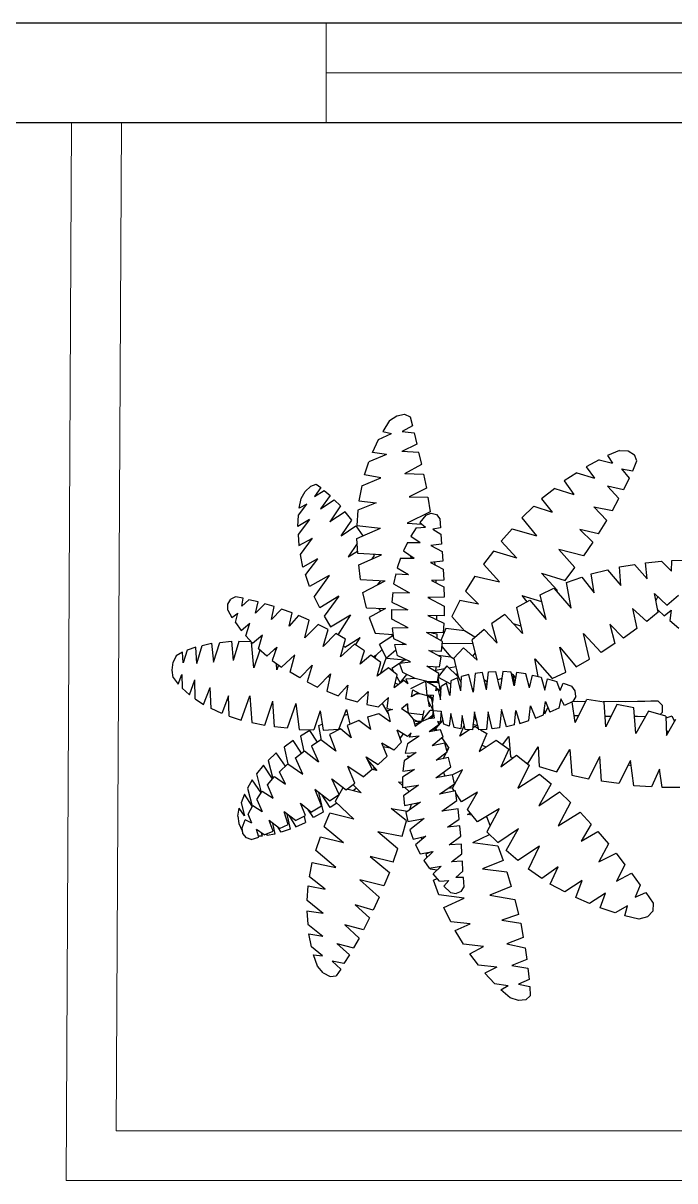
# Model space of a CAD drawing. Header units: millimetres. Extents: x 3348.1 to 3362.1, y 2027.4 to 2066.8.
# Drawn here: x 3352.85 to 3354.157, y 2041.97 to 2044.293 of the extents above; entities that cross this region are included whole.
import ezdxf

# ---------------------------------------------------------------- set-up
doc = ezdxf.new("R2010")
doc.units = ezdxf.units.MM
doc.linetypes.add('DASHDOT2', pattern=[0.5, 0.25, -0.125, 0, -0.125])
doc.layers.add('Axe Parking', color=7, linetype='Continuous')
doc.layers.add('FUR', color=13, linetype='Continuous')

# ---------------------------------------------------------------- blocks, each defined once
blk = doc.blocks.new('02PTRX27')
at = {"color": 3, "linetype": 'ByBlock'}
for p, q in [((-0.4727, 0.4815), (-0.4604, 0.4898)), ((-0.4604, 0.4898), (-0.4477, 0.4923)), ((-0.4477, 0.4923), (-0.4384, 0.4879)), ((-0.4384, 0.4879), (-0.4342, 0.4727)), ((-0.4727, 0.4815), (-0.484, 0.4633)), ((-0.4342, 0.4727), (-0.4516, 0.4632)), ((-0.5012, 0.4284), (-0.491, 0.4499)), ((-0.491, 0.4499), (-0.4695, 0.4599)), ((-0.484, 0.4633), (-0.4695, 0.4599)), ((-0.4516, 0.4632), (-0.4316, 0.461)), ((-0.4316, 0.461), (-0.4268, 0.4423)), ((-0.4778, 0.4249), (-0.5012, 0.4284)), ((-0.4268, 0.4423), (-0.4521, 0.4297)), ((-0.4237, 0.4281), (-0.4521, 0.4297)), ((-0.4188, 0.4086), (-0.4237, 0.4281)), ((-0.088, 0.4318), (-0.1081, 0.4234)), ((-0.088, 0.4318), (-0.0737, 0.431)), ((-0.0737, 0.431), (-0.063, 0.4245)), ((-0.5146, 0.3906), (-0.5071, 0.4124)), ((-0.4778, 0.4249), (-0.5071, 0.4124)), ((-0.4474, 0.3933), (-0.4188, 0.4086)), ((-0.1222, 0.4161), (-0.1442, 0.4042)), ((-0.1222, 0.4161), (-0.1001, 0.4102)), ((-0.1081, 0.4234), (-0.1001, 0.4102)), ((-0.0662, 0.3975), (-0.0592, 0.4141)), ((-0.0592, 0.4141), (-0.063, 0.4245)), ((-0.4873, 0.3858), (-0.5146, 0.3906)), ((-0.4474, 0.3933), (-0.4158, 0.3917)), ((-0.4158, 0.3917), (-0.4111, 0.3684)), ((-0.1596, 0.3944), (-0.1805, 0.3808)), ((-0.1596, 0.3944), (-0.1299, 0.3852)), ((-0.1442, 0.4042), (-0.1299, 0.3852)), ((-0.0849, 0.4009), (-0.0662, 0.3975)), ((-0.0849, 0.4009), (-0.072, 0.3854)), ((-0.6136, 0.3629), (-0.6042, 0.3718)), ((-0.6042, 0.3718), (-0.5956, 0.3751)), ((-0.5876, 0.3697), (-0.5982, 0.3544)), ((-0.5956, 0.3751), (-0.5876, 0.3697)), ((-0.519, 0.3723), (-0.524, 0.3471)), ((-0.519, 0.3723), (-0.4873, 0.3858)), ((-0.4111, 0.3684), (-0.44, 0.3541)), ((-0.1966, 0.3682), (-0.2186, 0.3505)), ((-0.1966, 0.3682), (-0.1644, 0.3582)), ((-0.1805, 0.3808), (-0.1644, 0.3582)), ((-0.0893, 0.3511), (-0.1083, 0.3719)), ((-0.0814, 0.3656), (-0.1083, 0.3719)), ((-0.072, 0.3854), (-0.0814, 0.3656)), ((-0.6237, 0.3351), (-0.6204, 0.3514)), ((-0.6204, 0.3514), (-0.6136, 0.3629)), ((-0.5982, 0.3544), (-0.5819, 0.3647)), ((-0.572, 0.3563), (-0.5879, 0.334)), ((-0.5879, 0.334), (-0.565, 0.3491)), ((-0.5819, 0.3647), (-0.572, 0.3563)), ((-0.565, 0.3491), (-0.5549, 0.3389)), ((-0.44, 0.3541), (-0.4089, 0.3535)), ((-0.4089, 0.3535), (-0.405, 0.3289)), ((-0.2186, 0.3505), (-0.2007, 0.3282)), ((-0.0997, 0.3311), (-0.0893, 0.3511)), ((-0.6248, 0.3235), (-0.6112, 0.342)), ((-0.6112, 0.342), (-0.6237, 0.3351)), ((-0.5549, 0.3389), (-0.5724, 0.3125)), ((-0.5256, 0.3316), (-0.5274, 0.3059)), ((-0.495, 0.3438), (-0.5256, 0.3316)), ((-0.524, 0.3471), (-0.495, 0.3438)), ((-0.2313, 0.3387), (-0.2516, 0.3188)), ((-0.2313, 0.3387), (-0.2007, 0.3282)), ((-0.1309, 0.3376), (-0.1096, 0.3147)), ((-0.1309, 0.3376), (-0.0997, 0.3311)), ((-0.6259, 0.3046), (-0.6248, 0.3235)), ((-0.6064, 0.3162), (-0.6259, 0.3046)), ((-0.6064, 0.3162), (-0.6255, 0.2912)), ((-0.5469, 0.329), (-0.5724, 0.3125)), ((-0.5537, 0.2887), (-0.5355, 0.3151)), ((-0.5355, 0.3151), (-0.5469, 0.329)), ((-0.405, 0.3289), (-0.4435, 0.3101)), ((-0.4435, 0.3101), (-0.4186, 0.3084)), ((-0.4122, 0.3234), (-0.4219, 0.3114)), ((-0.4219, 0.3114), (-0.4125, 0.3032)), ((-0.4122, 0.3234), (-0.4032, 0.3267)), ((-0.4032, 0.3267), (-0.3944, 0.3244)), ((-0.3944, 0.3244), (-0.3887, 0.3172)), ((-0.3887, 0.3172), (-0.3874, 0.3023)), ((-0.2516, 0.3188), (-0.2269, 0.2887)), ((-0.1233, 0.292), (-0.1096, 0.3147)), ((-0.6255, 0.2912), (-0.6242, 0.2725)), ((-0.5537, 0.2887), (-0.5289, 0.3054)), ((-0.5289, 0.3054), (-0.5176, 0.2891)), ((-0.5274, 0.3059), (-0.4879, 0.3018)), ((-0.5271, 0.2841), (-0.4879, 0.3018)), ((-0.4279, 0.3024), (-0.4369, 0.2883)), ((-0.4279, 0.3024), (-0.4125, 0.3032)), ((-0.3874, 0.3023), (-0.4001, 0.3)), ((-0.4001, 0.3), (-0.3871, 0.2915)), ((-0.3871, 0.2915), (-0.3856, 0.2747)), ((-0.2679, 0.3007), (-0.2859, 0.2797)), ((-0.2679, 0.3007), (-0.2269, 0.2887)), ((-0.1543, 0.2997), (-0.1327, 0.2782)), ((-0.1233, 0.292), (-0.1543, 0.2997)), ((-0.6242, 0.2725), (-0.6013, 0.2849)), ((-0.6216, 0.2576), (-0.6013, 0.2849)), ((-0.5267, 0.2758), (-0.5417, 0.2535)), ((-0.5256, 0.2593), (-0.5271, 0.2841)), ((-0.5176, 0.2891), (-0.5183, 0.288)), ((-0.4424, 0.2778), (-0.4496, 0.2638)), ((-0.4424, 0.2778), (-0.4217, 0.2777)), ((-0.4369, 0.2883), (-0.4217, 0.2777)), ((-0.3856, 0.2747), (-0.4039, 0.2729)), ((-0.4039, 0.2729), (-0.3849, 0.2626)), ((-0.2859, 0.2797), (-0.2597, 0.2514)), ((-0.1327, 0.2782), (-0.1483, 0.2552)), ((-0.6174, 0.2367), (-0.6216, 0.2576)), ((-0.5417, 0.2535), (-0.526, 0.2632)), ((-0.486, 0.2572), (-0.5256, 0.2593)), ((-0.524, 0.2406), (-0.486, 0.2572)), ((-0.502, 0.2501), (-0.4979, 0.2558)), ((-0.4979, 0.2558), (-0.4992, 0.2578)), ((-0.4496, 0.2638), (-0.4316, 0.2513)), ((-0.4367, 0.2513), (-0.4369, 0.2549)), ((-0.3849, 0.2626), (-0.3836, 0.2462)), ((-0.2989, 0.2634), (-0.3154, 0.2414)), ((-0.2597, 0.2514), (-0.2989, 0.2634)), ((-0.1627, 0.2361), (-0.1895, 0.2657)), ((-0.1483, 0.2552), (-0.1895, 0.2657)), ((-0.5934, 0.2506), (-0.6174, 0.2367)), ((-0.5934, 0.2506), (-0.6134, 0.2244)), ((-0.521, 0.216), (-0.524, 0.2406)), ((-0.4541, 0.2517), (-0.4598, 0.2354)), ((-0.4598, 0.2354), (-0.4408, 0.224)), ((-0.4541, 0.2517), (-0.4316, 0.2513)), ((-0.3836, 0.2462), (-0.4041, 0.244)), ((-0.4041, 0.244), (-0.383, 0.2329)), ((-0.3966, 0.2398), (-0.3968, 0.2447)), ((-0.383, 0.2329), (-0.3819, 0.2148)), ((-0.3154, 0.2414), (-0.2886, 0.2117)), ((-0.1792, 0.2141), (-0.1627, 0.2361)), ((-0.0883, 0.237), (-0.0634, 0.2409)), ((-0.0858, 0.2056), (-0.0883, 0.237)), ((-0.042, 0.2169), (-0.0634, 0.2409)), ((-0.0445, 0.2439), (-0.018, 0.2463)), ((-0.042, 0.2169), (-0.0445, 0.2439)), ((-0.018, 0.2463), (-0.0013, 0.2295)), ((-0.0013, 0.2295), (-0.0009, 0.2478)), ((-0.0009, 0.2478), (0.0235, 0.2483)), ((-0.6064, 0.204), (-0.6134, 0.2244)), ((-0.5738, 0.2227), (-0.6064, 0.204)), ((-0.5738, 0.2227), (-0.5987, 0.1873)), ((-0.522, 0.2224), (-0.5221, 0.222)), ((-0.5221, 0.222), (-0.522, 0.2221)), ((-0.5221, 0.222), (-0.5218, 0.2209)), ((-0.522, 0.2221), (-0.522, 0.2224)), ((-0.521, 0.216), (-0.48, 0.2134)), ((-0.5174, 0.194), (-0.48, 0.2134)), ((-0.4921, 0.2072), (-0.4873, 0.2138)), ((-0.4624, 0.2252), (-0.4659, 0.2086)), ((-0.4624, 0.2252), (-0.4408, 0.224)), ((-0.3819, 0.2148), (-0.4028, 0.2139)), ((-0.4028, 0.2139), (-0.3819, 0.2038)), ((-0.3949, 0.21), (-0.3949, 0.2142)), ((-0.3299, 0.2214), (-0.3455, 0.1965)), ((-0.3299, 0.2214), (-0.2886, 0.2117)), ((-0.2185, 0.2262), (-0.1922, 0.1979)), ((-0.2185, 0.2262), (-0.1792, 0.2141)), ((-0.177, 0.2106), (-0.1514, 0.2198)), ((-0.1514, 0.2198), (-0.1305, 0.1934)), ((-0.1354, 0.2253), (-0.1085, 0.2321)), ((-0.1305, 0.1934), (-0.1354, 0.2253)), ((-0.1085, 0.2321), (-0.0858, 0.2056)), ((-0.5111, 0.1682), (-0.5174, 0.194)), ((-0.4673, 0.1941), (-0.4686, 0.178)), ((-0.4673, 0.1941), (-0.4395, 0.1935)), ((-0.4659, 0.2086), (-0.4395, 0.1935)), ((-0.3819, 0.2038), (-0.3814, 0.1862)), ((-0.324, 0.1745), (-0.3455, 0.1965)), ((-0.221, 0.1904), (-0.1979, 0.2012)), ((-0.1979, 0.2012), (-0.1693, 0.1678)), ((-0.1922, 0.1979), (-0.1937, 0.1962)), ((-0.1693, 0.1678), (-0.177, 0.2106)), ((-0.7433, 0.1647), (-0.743, 0.1745)), ((-0.743, 0.1745), (-0.7382, 0.1827)), ((-0.7303, 0.1867), (-0.7382, 0.1827)), ((-0.7175, 0.1844), (-0.7303, 0.1867)), ((-0.7195, 0.1713), (-0.7175, 0.1844)), ((-0.708, 0.1819), (-0.7195, 0.1713)), ((-0.6926, 0.1784), (-0.708, 0.1819)), ((-0.6968, 0.1594), (-0.6926, 0.1784)), ((-0.6814, 0.1751), (-0.6968, 0.1594)), ((-0.6658, 0.1707), (-0.6814, 0.1751)), ((-0.5894, 0.1682), (-0.5987, 0.1873)), ((-0.5575, 0.1882), (-0.5894, 0.1682)), ((-0.5575, 0.1882), (-0.5819, 0.1543)), ((-0.4686, 0.178), (-0.442, 0.1648)), ((-0.3814, 0.1862), (-0.4089, 0.1855)), ((-0.4089, 0.1855), (-0.3816, 0.1714)), ((-0.4054, 0.1855), (-0.4074, 0.1846)), ((-0.355, 0.1808), (-0.3687, 0.1541)), ((-0.324, 0.1745), (-0.355, 0.1808)), ((-0.2604, 0.1689), (-0.2381, 0.1814)), ((-0.2513, 0.1888), (-0.2432, 0.1785)), ((-0.2513, 0.1888), (-0.2185, 0.1791)), ((-0.2381, 0.1814), (-0.2111, 0.1489)), ((-0.2111, 0.1489), (-0.221, 0.1904)), ((-0.0297, 0.1923), (-0.009, 0.1729)), ((-0.0236, 0.1614), (-0.0297, 0.1923)), ((-0.0275, 0.1802), (-0.0242, 0.1867)), ((-0.0242, 0.1867), (-0.024, 0.1868)), ((-0.009, 0.1729), (0.0103, 0.1897)), ((-0.7433, 0.1647), (-0.7362, 0.1524)), ((-0.7362, 0.1524), (-0.7263, 0.1597)), ((-0.7303, 0.1439), (-0.7263, 0.1597)), ((-0.67, 0.1488), (-0.6658, 0.1707)), ((-0.6532, 0.1662), (-0.67, 0.1488)), ((-0.6356, 0.1599), (-0.6532, 0.1662)), ((-0.6407, 0.1379), (-0.6356, 0.1599)), ((-0.6248, 0.1554), (-0.6407, 0.1379)), ((-0.607, 0.1478), (-0.6248, 0.1554)), ((-0.5713, 0.1365), (-0.5379, 0.1568)), ((-0.5379, 0.1568), (-0.5592, 0.1234)), ((-0.5111, 0.1682), (-0.4792, 0.1673)), ((-0.4792, 0.1673), (-0.5066, 0.1521)), ((-0.4869, 0.163), (-0.4904, 0.1675)), ((-0.469, 0.1492), (-0.469, 0.1657)), ((-0.469, 0.1657), (-0.442, 0.1648)), ((-0.4426, 0.1648), (-0.4424, 0.1648)), ((-0.4085, 0.1558), (-0.3819, 0.1426)), ((-0.3816, 0.1549), (-0.4085, 0.1558)), ((-0.3938, 0.1484), (-0.3938, 0.1553)), ((-0.3816, 0.1714), (-0.3816, 0.1549)), ((-0.2799, 0.1572), (-0.3015, 0.142)), ((-0.2505, 0.1257), (-0.2799, 0.1572)), ((-0.2604, 0.1689), (-0.2505, 0.1257)), ((-0.0427, 0.1456), (-0.0667, 0.1675)), ((-0.0667, 0.1675), (-0.0594, 0.1338)), ((-0.0236, 0.1614), (-0.0427, 0.1456)), ((-0.0244, 0.1648), (-0.0137, 0.1553)), ((-0.0137, 0.1553), (-0.0018, 0.1646)), ((-0.0018, 0.1646), (-0.004, 0.1471)), ((-0.7303, 0.1439), (-0.7206, 0.1306)), ((-0.7206, 0.1306), (-0.7065, 0.143)), ((-0.7129, 0.1216), (-0.7065, 0.143)), ((-0.6141, 0.1185), (-0.607, 0.1478)), ((-0.5921, 0.1405), (-0.6141, 0.1185)), ((-0.5753, 0.1322), (-0.5921, 0.1405)), ((-0.5819, 0.1543), (-0.5713, 0.1365)), ((-0.5066, 0.1521), (-0.497, 0.1263)), ((-0.4415, 0.1351), (-0.469, 0.1492)), ((-0.3819, 0.1426), (-0.383, 0.1265)), ((-0.3475, 0.1301), (-0.3687, 0.1541)), ((-0.2927, 0.1094), (-0.3015, 0.142)), ((-0.2659, 0.1421), (-0.2535, 0.1381)), ((-0.0816, 0.1175), (-0.1043, 0.141)), ((-0.1043, 0.141), (-0.0958, 0.1085)), ((-0.004, 0.1471), (0.0108, 0.1342)), ((-0.7129, 0.1216), (-0.7019, 0.1094)), ((-0.7019, 0.1094), (-0.6851, 0.1233)), ((-0.692, 0.1001), (-0.6851, 0.1233)), ((-0.5835, 0.104), (-0.5753, 0.1322)), ((-0.5626, 0.1255), (-0.5835, 0.104)), ((-0.5463, 0.1159), (-0.5626, 0.1255)), ((-0.5472, 0.1024), (-0.522, 0.1186)), ((-0.5295, 0.1059), (-0.522, 0.1186)), ((-0.497, 0.1263), (-0.4672, 0.124)), ((-0.467, 0.1218), (-0.4893, 0.1069)), ((-0.4679, 0.1212), (-0.4692, 0.1243)), ((-0.4415, 0.1351), (-0.4684, 0.1345)), ((-0.4684, 0.1345), (-0.4662, 0.1172)), ((-0.4662, 0.1172), (-0.4448, 0.1072)), ((-0.3839, 0.1122), (-0.4111, 0.1271)), ((-0.383, 0.1265), (-0.4111, 0.1271)), ((-0.4026, 0.1268), (-0.3935, 0.125)), ((-0.3935, 0.125), (-0.3938, 0.1175)), ((-0.3786, 0.1339), (-0.3871, 0.1137)), ((-0.3475, 0.1301), (-0.3786, 0.1339)), ((-0.3299, 0.1191), (-0.3475, 0.1301)), ((-0.3147, 0.1323), (-0.3346, 0.1148)), ((-0.3147, 0.1323), (-0.2927, 0.1094)), ((-0.1186, 0.0937), (-0.1483, 0.1256)), ((-0.1386, 0.0825), (-0.1483, 0.1256)), ((-0.0594, 0.1338), (-0.0816, 0.1175)), ((-0.8108, 0.0975), (-0.8176, 0.0764)), ((-0.7967, 0.1028), (-0.8108, 0.0975)), ((-0.7948, 0.0755), (-0.7967, 0.1028)), ((-0.7948, 0.0755), (-0.7857, 0.1054)), ((-0.7857, 0.1054), (-0.7701, 0.1091)), ((-0.7701, 0.1091), (-0.7668, 0.0778)), ((-0.7668, 0.0778), (-0.7565, 0.1106)), ((-0.7565, 0.1106), (-0.7371, 0.1124)), ((-0.7371, 0.1124), (-0.7344, 0.0801)), ((-0.7246, 0.1123), (-0.7344, 0.0801)), ((-0.7043, 0.1118), (-0.7246, 0.1123)), ((-0.6997, 0.0683), (-0.7036, 0.1111)), ((-0.6895, 0.0977), (-0.6997, 0.0683)), ((-0.6781, 0.0875), (-0.692, 0.1001)), ((-0.6614, 0.1026), (-0.6781, 0.0875)), ((-0.6614, 0.1026), (-0.6688, 0.0805)), ((-0.6631, 0.0976), (-0.6633, 0.1009)), ((-0.5546, 0.0865), (-0.5463, 0.1159)), ((-0.5315, 0.1074), (-0.5546, 0.0865)), ((-0.5494, 0.1051), (-0.5472, 0.1024)), ((-0.5146, 0.0964), (-0.5315, 0.1074)), ((-0.495, 0.0892), (-0.4853, 0.0986)), ((-0.4778, 0.0841), (-0.4893, 0.1069)), ((-0.4624, 0.0977), (-0.4778, 0.0841)), ((-0.4448, 0.1072), (-0.4644, 0.1064)), ((-0.4644, 0.1064), (-0.46, 0.0889)), ((-0.4519, 0.1068), (-0.4494, 0.1091)), ((-0.3865, 0.0858), (-0.407, 0.0971)), ((-0.407, 0.0971), (-0.3858, 0.0958)), ((-0.3858, 0.0958), (-0.3839, 0.1122)), ((-0.385, 0.1035), (-0.3702, 0.086)), ((-0.3845, 0.1085), (-0.3334, 0.1091)), ((-0.3651, 0.0844), (-0.3489, 0.1018)), ((-0.3489, 0.1018), (-0.3264, 0.0808)), ((-0.3264, 0.0808), (-0.3346, 0.1148)), ((-0.1879, 0.1024), (-0.1607, 0.0699)), ((-0.178, 0.061), (-0.1879, 0.1024)), ((-0.0958, 0.1085), (-0.1186, 0.0937)), ((-0.8363, 0.064), (-0.8346, 0.0776)), ((-0.8295, 0.0882), (-0.8346, 0.0776)), ((-0.819, 0.0942), (-0.8295, 0.0882)), ((-0.8176, 0.0764), (-0.819, 0.0942)), ((-0.6688, 0.0805), (-0.6532, 0.0693)), ((-0.6532, 0.0693), (-0.6308, 0.09)), ((-0.6391, 0.0606), (-0.6308, 0.09)), ((-0.5216, 0.0742), (-0.5146, 0.0964)), ((-0.504, 0.0894), (-0.5216, 0.0742)), ((-0.4871, 0.0772), (-0.504, 0.0894)), ((-0.495, 0.0892), (-0.5, 0.0864)), ((-0.4974, 0.0845), (-0.495, 0.0892)), ((-0.4877, 0.0583), (-0.4781, 0.0844)), ((-0.4778, 0.0841), (-0.4472, 0.0812)), ((-0.4378, 0.078), (-0.46, 0.0889)), ((-0.4563, 0.0761), (-0.4378, 0.078)), ((-0.4472, 0.0812), (-0.4547, 0.0762)), ((-0.4505, 0.0815), (-0.4496, 0.0795)), ((-0.4472, 0.0812), (-0.4453, 0.0815)), ((-0.4004, 0.0966), (-0.4036, 0.0951)), ((-0.3702, 0.086), (-0.3918, 0.0886)), ((-0.3889, 0.07), (-0.3865, 0.0858)), ((-0.3647, 0.0826), (-0.3702, 0.086)), ((-0.3651, 0.0844), (-0.3577, 0.053)), ((-0.3295, 0.0929), (-0.3341, 0.0878)), ((-0.2295, 0.0834), (-0.201, 0.05)), ((-0.224, 0.0535), (-0.2295, 0.0834)), ((-0.1607, 0.0699), (-0.1386, 0.0825)), ((-0.8342, 0.0517), (-0.8363, 0.064)), ((-0.6611, 0.0645), (-0.6618, 0.0754)), ((-0.6583, 0.0728), (-0.6611, 0.0645)), ((-0.6227, 0.0512), (-0.6391, 0.0606)), ((-0.6019, 0.0727), (-0.6227, 0.0512)), ((-0.6019, 0.0727), (-0.6103, 0.0445)), ((-0.5713, 0.0582), (-0.5932, 0.036)), ((-0.5713, 0.0582), (-0.5777, 0.0288)), ((-0.4932, 0.0541), (-0.4871, 0.0772)), ((-0.4745, 0.0683), (-0.4932, 0.0541)), ((-0.4598, 0.0564), (-0.4745, 0.0683)), ((-0.4562, 0.0753), (-0.4688, 0.0667)), ((-0.4688, 0.0667), (-0.4653, 0.0608)), ((-0.4655, 0.061), (-0.4655, 0.061)), ((-0.4503, 0.0605), (-0.4563, 0.0761)), ((-0.4298, 0.0503), (-0.4503, 0.0605)), ((-0.4103, 0.0706), (-0.3889, 0.07)), ((-0.3902, 0.0585), (-0.4103, 0.0706)), ((-0.3951, 0.0613), (-0.3948, 0.0701)), ((-0.3951, 0.064), (-0.3807, 0.0667)), ((-0.3927, 0.0452), (-0.3902, 0.0585)), ((-0.3768, 0.0715), (-0.3913, 0.0529)), ((-0.3577, 0.053), (-0.3768, 0.0715)), ((-0.3733, 0.0681), (-0.3618, 0.0701)), ((-0.3592, 0.0591), (-0.3614, 0.0564)), ((-0.3295, 0.0584), (-0.3326, 0.0276)), ((-0.3171, 0.0602), (-0.3295, 0.0584)), ((-0.3105, 0.0315), (-0.3171, 0.0602)), ((-0.3105, 0.0315), (-0.3075, 0.0612)), ((-0.3075, 0.0612), (-0.2951, 0.0617)), ((-0.2879, 0.0319), (-0.2951, 0.0617)), ((-0.2833, 0.0619), (-0.2879, 0.0319)), ((-0.2692, 0.061), (-0.2833, 0.0619)), ((-0.2641, 0.038), (-0.2692, 0.061)), ((-0.2689, 0.0586), (-0.2665, 0.0568)), ((-0.2602, 0.0604), (-0.2641, 0.038)), ((-0.245, 0.0579), (-0.2602, 0.0604)), ((-0.201, 0.05), (-0.178, 0.061)), ((-0.8342, 0.0517), (-0.826, 0.0409)), ((-0.826, 0.0409), (-0.8201, 0.0569)), ((-0.8201, 0.0569), (-0.8192, 0.0341)), ((-0.8071, 0.0231), (-0.7985, 0.048)), ((-0.7976, 0.0161), (-0.7985, 0.048)), ((-0.6103, 0.0445), (-0.5932, 0.036)), ((-0.576, 0.0534), (-0.5725, 0.0523)), ((-0.5586, 0.0215), (-0.5423, 0.0389)), ((-0.5423, 0.0389), (-0.5465, 0.017)), ((-0.465, 0.0352), (-0.4598, 0.0564)), ((-0.465, 0.0352), (-0.4486, 0.0477)), ((-0.4582, 0.0403), (-0.4633, 0.0426)), ((-0.4607, 0.053), (-0.4547, 0.0431)), ((-0.4554, 0.0425), (-0.4551, 0.0436)), ((-0.4547, 0.0431), (-0.4439, 0.0572)), ((-0.4547, 0.0431), (-0.4547, 0.043)), ((-0.4486, 0.0477), (-0.442, 0.042)), ((-0.4298, 0.0503), (-0.4455, 0.049)), ((-0.4455, 0.049), (-0.442, 0.042)), ((-0.412, 0.0456), (-0.4375, 0.0332)), ((-0.412, 0.0456), (-0.4298, 0.0503)), ((-0.412, 0.0456), (-0.3927, 0.0452)), ((-0.3942, 0.0354), (-0.412, 0.0456)), ((-0.41, 0.0217), (-0.412, 0.0456)), ((-0.4098, 0.0455), (-0.4109, 0.0448)), ((-0.4096, 0.0441), (-0.3938, 0.0442)), ((-0.401, 0.0401), (-0.4014, 0.0395)), ((-0.3979, 0.0374), (-0.401, 0.0401)), ((-0.3938, 0.0442), (-0.3946, 0.0452)), ((-0.3938, 0.0442), (-0.3898, 0.0417)), ((-0.3874, 0.0291), (-0.3916, 0.0516)), ((-0.3915, 0.0522), (-0.3706, 0.0413)), ((-0.3775, 0.0425), (-0.3861, 0.0368)), ((-0.372, 0.022), (-0.3775, 0.0425)), ((-0.37, 0.0462), (-0.372, 0.022)), ((-0.3592, 0.0511), (-0.37, 0.0462)), ((-0.3537, 0.0297), (-0.3592, 0.0511)), ((-0.3577, 0.053), (-0.353, 0.0433)), ((-0.3537, 0.0297), (-0.3522, 0.0533)), ((-0.3401, 0.0567), (-0.3522, 0.0533)), ((-0.3326, 0.0276), (-0.3401, 0.0567)), ((-0.3094, 0.0439), (-0.3141, 0.0474)), ((-0.3127, 0.0407), (-0.3095, 0.0419)), ((-0.2852, 0.0503), (-0.2919, 0.048)), ((-0.2665, 0.0568), (-0.2683, 0.0562)), ((-0.2665, 0.0568), (-0.2619, 0.0508)), ((-0.2665, 0.0568), (-0.2637, 0.0406)), ((-0.2388, 0.0345), (-0.245, 0.0579)), ((-0.2388, 0.0345), (-0.2335, 0.056)), ((-0.2335, 0.056), (-0.2194, 0.0524)), ((-0.2194, 0.0524), (-0.2131, 0.031)), ((-0.2131, 0.031), (-0.2084, 0.0498)), ((-0.2084, 0.0498), (-0.1928, 0.0453)), ((-0.1873, 0.0301), (-0.1928, 0.0453)), ((-0.1873, 0.0301), (-0.1825, 0.0424)), ((-0.1825, 0.0424), (-0.1681, 0.0375)), ((-0.8192, 0.0341), (-0.8071, 0.0231)), ((-0.7837, 0.0066), (-0.7725, 0.0352)), ((-0.771, 0.0002), (-0.7725, 0.0352)), ((-0.7421, 0.0213), (-0.7531, -0.0084)), ((-0.7411, -0.0126), (-0.7421, 0.0213)), ((-0.721, -0.0193), (-0.706, 0.021)), ((-0.706, 0.021), (-0.7028, -0.0235)), ((-0.5777, 0.0288), (-0.5586, 0.0215)), ((-0.526, 0.0111), (-0.5082, 0.0286)), ((-0.5082, 0.0286), (-0.5106, 0.0068)), ((-0.4358, 0.0193), (-0.434, 0.0313)), ((-0.4246, 0.0261), (-0.4358, 0.0193)), ((-0.434, 0.0313), (-0.4224, 0.025)), ((-0.4321, 0.0232), (-0.4224, 0.025)), ((-0.4321, 0.0232), (-0.4314, 0.022)), ((-0.4224, 0.025), (-0.41, 0.0217)), ((-0.3999, 0.0221), (-0.41, 0.0217)), ((-0.41, 0.0217), (-0.4004, 0.0156)), ((-0.41, 0.0217), (-0.4065, 0.0031)), ((-0.4085, 0.0208), (-0.4089, 0.0217)), ((-0.4054, 0.0198), (-0.4085, 0.0206)), ((-0.4037, 0.0217), (-0.4059, 0.0191)), ((-0.4008, 0.01), (-0.4037, 0.0217)), ((-0.3999, 0.0221), (-0.4008, 0.01)), ((-0.3995, 0.0384), (-0.3953, 0.0371)), ((-0.3953, 0.0371), (-0.3955, 0.036)), ((-0.3953, 0.0297), (-0.3942, 0.0354)), ((-0.392, 0.0326), (-0.3953, 0.0297)), ((-0.3944, 0.0346), (-0.3874, 0.0291)), ((-0.392, 0.0326), (-0.3876, 0.0147)), ((-0.3894, 0.0305), (-0.388, 0.0312)), ((-0.3876, 0.0147), (-0.3861, 0.0368)), ((-0.3874, 0.0291), (-0.3869, 0.0276)), ((-0.3535, 0.0326), (-0.3546, 0.0331)), ((-0.3321, 0.0335), (-0.3341, 0.0327)), ((-0.1622, 0.0297), (-0.1681, 0.0375)), ((-0.1615, 0.0202), (-0.1664, 0.0117)), ((-0.1615, 0.0202), (-0.1622, 0.0297)), ((-0.7976, 0.0161), (-0.7837, 0.0066)), ((-0.7531, -0.0084), (-0.771, 0.0002)), ((-0.6814, -0.0279), (-0.6678, 0.0123)), ((-0.6653, -0.0304), (-0.6678, 0.0123)), ((-0.6292, 0.0086), (-0.6436, -0.033)), ((-0.6292, 0.0086), (-0.6237, -0.0351)), ((-0.5465, 0.017), (-0.526, 0.0111)), ((-0.5106, 0.0068), (-0.4912, 0.0029)), ((-0.4912, 0.0029), (-0.4745, 0.0187)), ((-0.4853, 0.0086), (-0.4754, -0.0079)), ((-0.4767, -0.0001), (-0.4745, 0.0187)), ((-0.4426, 0.0078), (-0.4529, -0.0006)), ((-0.4435, 0.0071), (-0.4426, 0.0062)), ((-0.4426, 0.0049), (-0.443, 0.0049)), ((-0.443, 0.0049), (-0.4417, -0.0076)), ((-0.4426, 0.0078), (-0.4422, -0.005)), ((-0.4085, 0.0136), (-0.3999, -0.0035)), ((-0.4032, 0.0191), (-0.4003, 0.0182)), ((-0.3999, -0.0035), (-0.4008, 0.01)), ((-0.2399, -0.0199), (-0.237, 0.0043)), ((-0.237, 0.0043), (-0.2287, -0.0162)), ((-0.2152, -0.0105), (-0.2119, 0.0116)), ((-0.213, -0.0086), (-0.2082, 0.002)), ((-0.2119, 0.0116), (-0.2047, -0.0062)), ((-0.1899, 0.0005), (-0.2047, -0.0062)), ((-0.1864, 0.0164), (-0.1899, 0.0005)), ((-0.1802, 0.0049), (-0.1864, 0.0164)), ((-0.1664, 0.0117), (-0.1802, 0.0049)), ((-0.1624, -0.0236), (-0.1673, 0.0112)), ((-0.1624, -0.0236), (-0.1426, 0.015)), ((-0.114, 0.0108), (-0.1426, 0.015)), ((-0.1112, -0.0305), (-0.114, 0.0108)), ((-0.0926, 0.0068), (-0.1112, -0.0305)), ((-0.0643, 0.0009), (-0.0926, 0.0068)), ((-0.0608, -0.042), (-0.0643, 0.0009)), ((-0.7411, -0.0126), (-0.721, -0.0193)), ((-0.5888, -0.0037), (-0.5993, -0.0357)), ((-0.5888, -0.0037), (-0.5835, -0.036)), ((-0.5573, -0.0346), (-0.5449, -0.0018)), ((-0.543, -0.0099), (-0.5487, -0.0117)), ((-0.5449, -0.0018), (-0.539, -0.0263)), ((-0.5091, -0.0141), (-0.4906, -0.0081)), ((-0.5042, -0.0348), (-0.5091, -0.0141)), ((-0.4906, -0.0081), (-0.4719, -0.0215)), ((-0.4767, -0.0001), (-0.4677, -0.0015)), ((-0.4677, -0.0015), (-0.4763, -0.0037)), ((-0.4763, -0.0037), (-0.4719, -0.0215)), ((-0.4417, -0.0076), (-0.4529, -0.0006)), ((-0.4422, -0.005), (-0.442, -0.0051)), ((-0.4417, -0.0076), (-0.4334, -0.018)), ((-0.4169, -0.0105), (-0.4417, -0.0076)), ((-0.4334, -0.018), (-0.4301, -0.0294)), ((-0.4334, -0.018), (-0.4219, -0.0235)), ((-0.4332, -0.0191), (-0.4327, -0.0183)), ((-0.4153, -0.0033), (-0.4195, -0.0217)), ((-0.4195, -0.0217), (-0.4045, -0.0034)), ((-0.4195, -0.0217), (-0.4076, -0.0166)), ((-0.4076, -0.0166), (-0.3986, -0.0094)), ((-0.4076, -0.0166), (-0.3973, -0.0154)), ((-0.4069, -0.016), (-0.4065, -0.0165)), ((-0.3999, -0.0035), (-0.4045, -0.0034)), ((-0.4015, -0.0159), (-0.4041, -0.0138)), ((-0.4014, -0.0159), (-0.4015, -0.0159)), ((-0.3999, -0.0035), (-0.4014, -0.0159)), ((-0.3999, -0.0035), (-0.3863, -0.0046)), ((-0.3973, -0.0154), (-0.3999, -0.0035)), ((-0.3863, -0.0046), (-0.3883, -0.0235)), ((-0.3819, -0.0261), (-0.3863, -0.0046)), ((-0.37, -0.0082), (-0.3728, -0.0297)), ((-0.3695, -0.0115), (-0.3706, -0.0122)), ((-0.3649, -0.0316), (-0.37, -0.0082)), ((-0.351, -0.0119), (-0.3537, -0.0342)), ((-0.35, -0.0167), (-0.3515, -0.0159)), ((-0.3464, -0.0348), (-0.351, -0.0119)), ((-0.3304, -0.0057), (-0.3341, -0.0358)), ((-0.3315, -0.0137), (-0.3268, -0.0217)), ((-0.3233, -0.0356), (-0.3304, -0.0057)), ((-0.3079, -0.0053), (-0.3108, -0.0351)), ((-0.3013, -0.0341), (-0.3079, -0.0053)), ((-0.2857, -0.0015), (-0.2888, -0.0323)), ((-0.2773, -0.0304), (-0.2857, -0.0015)), ((-0.2635, -0.0271), (-0.2613, -0.0034)), ((-0.2613, -0.0034), (-0.2546, -0.0249)), ((-0.2287, -0.0162), (-0.2152, -0.0105)), ((-0.2141, -0.0024), (-0.213, -0.0086)), ((-0.0396, -0.0046), (-0.0608, -0.042)), ((-0.011, -0.0127), (-0.0396, -0.0046)), ((-0.0009, -0.0126), (-0.011, -0.0162)), ((-0.011, -0.0127), (-0.0099, -0.0453)), ((-0.0099, -0.0453), (0.0062, -0.0177)), ((-0.0009, -0.0126), (0.004, -0.0214)), ((-0.7028, -0.0235), (-0.6814, -0.0279)), ((-0.6436, -0.033), (-0.6653, -0.0304)), ((-0.6237, -0.0351), (-0.5993, -0.0357)), ((-0.6057, -0.0368), (-0.6218, -0.0461)), ((-0.5931, -0.0561), (-0.6057, -0.0368)), ((-0.5907, -0.0286), (-0.5852, -0.0263)), ((-0.5865, -0.0533), (-0.5907, -0.0286)), ((-0.5835, -0.036), (-0.5573, -0.0346)), ((-0.5549, -0.034), (-0.5729, -0.0435)), ((-0.5366, -0.049), (-0.5549, -0.034)), ((-0.524, -0.02), (-0.5436, -0.0281)), ((-0.5436, -0.0281), (-0.5366, -0.049)), ((-0.5042, -0.0348), (-0.524, -0.02)), ((-0.4525, -0.0564), (-0.4602, -0.0364)), ((-0.4424, -0.0468), (-0.4602, -0.0364)), ((-0.431, -0.0263), (-0.4226, -0.0231)), ((-0.4301, -0.0294), (-0.4195, -0.0217)), ((-0.4292, -0.0216), (-0.4287, -0.0203)), ((-0.4195, -0.0217), (-0.4292, -0.0216)), ((-0.39, -0.0265), (-0.4065, -0.0389)), ((-0.3874, -0.0354), (-0.4065, -0.0389)), ((-0.4052, -0.0379), (-0.4052, -0.0384)), ((-0.4028, -0.036), (-0.3957, -0.0332)), ((-0.3957, -0.0332), (-0.3977, -0.0373)), ((-0.3968, -0.0316), (-0.3957, -0.0332)), ((-0.3834, -0.0195), (-0.3957, -0.0332)), ((-0.3957, -0.0332), (-0.3957, -0.0308)), ((-0.3957, -0.0332), (-0.3935, -0.0365)), ((-0.39, -0.0265), (-0.392, -0.0215)), ((-0.3883, -0.0235), (-0.392, -0.0215)), ((-0.3832, -0.0475), (-0.3874, -0.0354)), ((-0.3728, -0.0297), (-0.3819, -0.0261)), ((-0.3537, -0.0342), (-0.3649, -0.0316)), ((-0.3554, -0.0462), (-0.3477, -0.0286)), ((-0.3389, -0.0354), (-0.3554, -0.0462)), ((-0.3341, -0.0358), (-0.3464, -0.0348)), ((-0.3337, -0.0321), (-0.3299, -0.0296)), ((-0.3249, -0.0292), (-0.3332, -0.0269)), ((-0.3299, -0.0296), (-0.3238, -0.0334)), ((-0.324, -0.0332), (-0.324, -0.0334)), ((-0.3108, -0.0351), (-0.3233, -0.0356)), ((-0.3205, -0.0356), (-0.3103, -0.0418)), ((-0.2888, -0.0323), (-0.3013, -0.0341)), ((-0.2635, -0.0271), (-0.2773, -0.0304)), ((-0.2546, -0.0249), (-0.2399, -0.0199)), ((-0.0103, -0.0362), (-0.0071, -0.0404)), ((-0.6337, -0.0536), (-0.6491, -0.0645)), ((-0.62, -0.0749), (-0.6337, -0.0536)), ((-0.6218, -0.0461), (-0.616, -0.0717)), ((-0.5874, -0.0524), (-0.6031, -0.0627)), ((-0.5626, -0.0712), (-0.5874, -0.0524)), ((-0.5729, -0.0435), (-0.5626, -0.0712)), ((-0.4769, -0.0798), (-0.4858, -0.058)), ((-0.4655, -0.0695), (-0.4858, -0.058)), ((-0.4655, -0.0695), (-0.4525, -0.0564)), ((-0.4551, -0.0501), (-0.4497, -0.0426)), ((-0.4365, -0.0407), (-0.4424, -0.0468)), ((-0.4234, -0.0462), (-0.4424, -0.0591)), ((-0.4391, -0.0477), (-0.4365, -0.0407)), ((-0.4234, -0.0462), (-0.4391, -0.0477)), ((-0.3832, -0.0475), (-0.4015, -0.0621)), ((-0.3805, -0.058), (-0.4015, -0.0621)), ((-0.3852, -0.0491), (-0.3735, -0.0662)), ((-0.3761, -0.0726), (-0.3805, -0.058)), ((-0.3546, -0.0442), (-0.3533, -0.0448)), ((-0.3103, -0.0418), (-0.3226, -0.0717)), ((-0.3226, -0.0717), (-0.2945, -0.053)), ((-0.2945, -0.053), (-0.2731, -0.0681)), ((-0.2837, -0.0607), (-0.2734, -0.0469)), ((-0.2734, -0.0469), (-0.2703, -0.0808)), ((-0.662, -0.0743), (-0.6757, -0.0871)), ((-0.6468, -0.0965), (-0.662, -0.0743)), ((-0.6491, -0.0645), (-0.6429, -0.0927)), ((-0.6297, -0.0822), (-0.6147, -0.0709)), ((-0.6147, -0.0709), (-0.5912, -0.0893)), ((-0.6031, -0.0627), (-0.5912, -0.0893)), ((-0.4716, -0.0662), (-0.4836, -0.0638)), ((-0.4279, -0.0733), (-0.4485, -0.0874)), ((-0.4424, -0.0591), (-0.4464, -0.0747)), ((-0.4464, -0.0747), (-0.4279, -0.0733)), ((-0.3949, -0.0865), (-0.3761, -0.0726)), ((-0.383, -0.0839), (-0.3775, -0.0737)), ((-0.3775, -0.0683), (-0.3735, -0.0662)), ((-0.3764, -0.0716), (-0.3735, -0.0662)), ((-0.3183, -0.0611), (-0.3182, -0.0611)), ((-0.3182, -0.0611), (-0.3114, -0.0643)), ((-0.2731, -0.0681), (-0.2868, -0.0975)), ((-0.241, -0.0916), (-0.2241, -0.0643)), ((-0.2241, -0.0643), (-0.2227, -0.097)), ((-0.1932, -0.1056), (-0.1714, -0.0684)), ((-0.1714, -0.0684), (-0.1679, -0.1113)), ((-0.6836, -0.0949), (-0.695, -0.1091)), ((-0.6684, -0.1175), (-0.6836, -0.0949)), ((-0.6757, -0.0871), (-0.6678, -0.117)), ((-0.6565, -0.1056), (-0.6425, -0.0925)), ((-0.6425, -0.0925), (-0.6176, -0.11)), ((-0.6176, -0.11), (-0.6297, -0.0822)), ((-0.5016, -0.1015), (-0.5115, -0.0808)), ((-0.5115, -0.0808), (-0.4919, -0.0936)), ((-0.5093, -0.0856), (-0.4939, -0.1039)), ((-0.4919, -0.0936), (-0.4769, -0.0798)), ((-0.4485, -0.0874), (-0.4507, -0.1046)), ((-0.4406, -0.082), (-0.4433, -0.0793)), ((-0.4433, -0.0793), (-0.4375, -0.0799)), ((-0.3741, -0.0819), (-0.3949, -0.0865)), ((-0.3702, -0.0973), (-0.3741, -0.0819)), ((-0.2868, -0.0975), (-0.2602, -0.0782)), ((-0.2703, -0.0808), (-0.2661, -0.0825)), ((-0.2602, -0.0782), (-0.2392, -0.0946)), ((-0.2392, -0.0946), (-0.2582, -0.1334)), ((-0.2448, -0.0903), (-0.241, -0.0916)), ((-0.1397, -0.1174), (-0.121, -0.08)), ((-0.1182, -0.1212), (-0.121, -0.08)), ((-0.0698, -0.0869), (-0.0896, -0.1255)), ((-0.0687, -0.0958), (-0.074, -0.0949)), ((-0.0643, -0.129), (-0.0698, -0.0869)), ((-0.695, -0.1091), (-0.6871, -0.1405)), ((-0.677, -0.1278), (-0.6649, -0.1136)), ((-0.6649, -0.1136), (-0.6464, -0.1263)), ((-0.6464, -0.1263), (-0.6565, -0.1056)), ((-0.5306, -0.1246), (-0.5425, -0.0969)), ((-0.517, -0.1144), (-0.5425, -0.0969)), ((-0.517, -0.1144), (-0.5016, -0.1015)), ((-0.4939, -0.1039), (-0.5022, -0.102)), ((-0.5016, -0.1015), (-0.5018, -0.1018)), ((-0.5018, -0.1018), (-0.5014, -0.1023)), ((-0.4981, -0.103), (-0.4992, -0.0977)), ((-0.431, -0.1021), (-0.451, -0.115)), ((-0.451, -0.115), (-0.4508, -0.132)), ((-0.4507, -0.1046), (-0.431, -0.1021)), ((-0.3951, -0.1157), (-0.3702, -0.0973)), ((-0.3675, -0.1107), (-0.3951, -0.1157)), ((-0.3796, -0.1129), (-0.3827, -0.1065)), ((-0.3508, -0.1026), (-0.3675, -0.1111)), ((-0.3643, -0.1261), (-0.3675, -0.1107)), ((-0.3673, -0.1332), (-0.3508, -0.1026)), ((-0.2582, -0.1334), (-0.2221, -0.1095)), ((-0.2227, -0.097), (-0.1932, -0.1056)), ((-0.2221, -0.1095), (-0.2027, -0.1262)), ((-0.1679, -0.1113), (-0.1397, -0.1174)), ((-0.0211, -0.1012), (-0.0346, -0.1312)), ((-0.0167, -0.1323), (-0.0211, -0.1012)), ((-0.7025, -0.1194), (-0.7102, -0.1331)), ((-0.7102, -0.1331), (-0.7023, -0.1631)), ((-0.6874, -0.141), (-0.7025, -0.1194)), ((-0.6671, -0.1497), (-0.677, -0.1278)), ((-0.5691, -0.1175), (-0.5454, -0.1359)), ((-0.5571, -0.144), (-0.5691, -0.1175)), ((-0.5507, -0.1328), (-0.5636, -0.1554)), ((-0.5454, -0.1359), (-0.5306, -0.1246)), ((-0.5201, -0.1412), (-0.5439, -0.1348)), ((-0.534, -0.1272), (-0.5201, -0.1412)), ((-0.5282, -0.1332), (-0.5335, -0.1376)), ((-0.4576, -0.1228), (-0.451, -0.1234)), ((-0.451, -0.1289), (-0.4576, -0.1228)), ((-0.4508, -0.132), (-0.4243, -0.1283)), ((-0.4243, -0.1283), (-0.4496, -0.146)), ((-0.4479, -0.1316), (-0.4397, -0.139)), ((-0.4256, -0.1285), (-0.425, -0.1288)), ((-0.3889, -0.143), (-0.3643, -0.1261)), ((-0.3748, -0.1332), (-0.3669, -0.1323)), ((-0.3642, -0.1383), (-0.3673, -0.1332)), ((-0.2027, -0.1262), (-0.2229, -0.1629)), ((-0.0896, -0.1255), (-0.1182, -0.1212)), ((-0.0346, -0.1312), (-0.0643, -0.129)), ((0.0126, -0.1322), (-0.0167, -0.1323)), ((-0.7153, -0.1431), (-0.721, -0.1576)), ((-0.7023, -0.1631), (-0.7153, -0.1431)), ((-0.6948, -0.152), (-0.6856, -0.1384)), ((-0.6948, -0.152), (-0.6858, -0.1722)), ((-0.6856, -0.1384), (-0.6671, -0.1497)), ((-0.5975, -0.1356), (-0.5866, -0.1635)), ((-0.5729, -0.1544), (-0.5975, -0.1356)), ((-0.5914, -0.1404), (-0.5837, -0.1734)), ((-0.5718, -0.1657), (-0.5852, -0.1451)), ((-0.5729, -0.1544), (-0.5571, -0.144)), ((-0.4496, -0.146), (-0.4475, -0.1619)), ((-0.3623, -0.1379), (-0.3889, -0.143)), ((-0.3854, -0.1715), (-0.3601, -0.1537)), ((-0.3601, -0.1537), (-0.3623, -0.1379)), ((-0.3526, -0.1559), (-0.362, -0.1417)), ((-0.3257, -0.1401), (-0.3526, -0.1559)), ((-0.3425, -0.169), (-0.3257, -0.1401)), ((-0.3273, -0.1411), (-0.3268, -0.1421)), ((-0.2229, -0.1629), (-0.1884, -0.1393)), ((-0.1884, -0.1393), (-0.1703, -0.1574)), ((-0.7265, -0.18), (-0.7239, -0.1667)), ((-0.7153, -0.1795), (-0.7239, -0.1667)), ((-0.721, -0.1576), (-0.7153, -0.1795)), ((-0.7093, -0.1768), (-0.7014, -0.1621)), ((-0.7023, -0.1638), (-0.7023, -0.1631)), ((-0.7014, -0.1621), (-0.6858, -0.1722)), ((-0.6299, -0.1875), (-0.649, -0.1729)), ((-0.642, -0.1939), (-0.649, -0.1729)), ((-0.6132, -0.1791), (-0.6213, -0.1582)), ((-0.6213, -0.1582), (-0.6031, -0.1731)), ((-0.6187, -0.1652), (-0.6198, -0.1596)), ((-0.5997, -0.1825), (-0.6092, -0.1682)), ((-0.5866, -0.1635), (-0.6031, -0.1731)), ((-0.5837, -0.1734), (-0.5997, -0.1825)), ((-0.561, -0.158), (-0.5718, -0.1657)), ((-0.5636, -0.1554), (-0.5326, -0.185)), ((-0.4699, -0.1673), (-0.4426, -0.1717)), ((-0.4442, -0.188), (-0.4699, -0.1673)), ((-0.4475, -0.1619), (-0.421, -0.1568)), ((-0.421, -0.1568), (-0.4455, -0.1737)), ((-0.4455, -0.1737), (-0.4422, -0.189)), ((-0.4386, -0.1689), (-0.4362, -0.1597)), ((-0.4278, -0.1615), (-0.4281, -0.1582)), ((-0.3581, -0.168), (-0.3854, -0.1715)), ((-0.3563, -0.1852), (-0.3581, -0.168)), ((-0.3257, -0.1897), (-0.3425, -0.169)), ((-0.2894, -0.1679), (-0.3257, -0.1897)), ((-0.2894, -0.1679), (-0.3099, -0.2062)), ((-0.1703, -0.1574), (-0.1908, -0.1959)), ((-0.1908, -0.1959), (-0.1539, -0.1735)), ((-0.1539, -0.1735), (-0.1356, -0.1934)), ((-0.7265, -0.18), (-0.7245, -0.1924)), ((-0.7245, -0.1924), (-0.7193, -0.2044)), ((-0.7193, -0.1995), (-0.714, -0.1861)), ((-0.7032, -0.1918), (-0.714, -0.1861)), ((-0.7032, -0.1918), (-0.7093, -0.1768)), ((-0.6568, -0.2004), (-0.6741, -0.1871)), ((-0.6675, -0.2053), (-0.6741, -0.1871)), ((-0.6684, -0.1915), (-0.6645, -0.2101)), ((-0.6444, -0.1765), (-0.6389, -0.202)), ((-0.6405, -0.1796), (-0.6293, -0.1977)), ((-0.6299, -0.1875), (-0.6132, -0.1791)), ((-0.6293, -0.1977), (-0.6134, -0.1904)), ((-0.6156, -0.1803), (-0.6134, -0.1904)), ((-0.5819, -0.1973), (-0.5727, -0.1752)), ((-0.5326, -0.185), (-0.5727, -0.1752)), ((-0.4518, -0.2134), (-0.4442, -0.188)), ((-0.4422, -0.189), (-0.4147, -0.1841)), ((-0.4147, -0.1841), (-0.4387, -0.2027)), ((-0.3757, -0.1982), (-0.3563, -0.1852)), ((-0.3422, -0.1774), (-0.3378, -0.1751)), ((-0.3352, -0.1783), (-0.3422, -0.1774)), ((-0.311, -0.1809), (-0.3103, -0.1809)), ((-0.3044, -0.1957), (-0.3103, -0.1809)), ((-0.1356, -0.1934), (-0.1523, -0.222)), ((-0.7179, -0.2092), (-0.7193, -0.1995)), ((-0.7193, -0.2044), (-0.7186, -0.2056)), ((-0.712, -0.2165), (-0.7179, -0.2092)), ((-0.6821, -0.2111), (-0.695, -0.2022)), ((-0.6911, -0.2149), (-0.695, -0.2022)), ((-0.6873, -0.2076), (-0.6858, -0.2136)), ((-0.6821, -0.2111), (-0.6675, -0.2053)), ((-0.6772, -0.2121), (-0.6786, -0.2098)), ((-0.6777, -0.2094), (-0.6772, -0.2121)), ((-0.6645, -0.2101), (-0.6772, -0.2121)), ((-0.6539, -0.2069), (-0.659, -0.1988)), ((-0.6568, -0.2004), (-0.642, -0.1939)), ((-0.6389, -0.202), (-0.6539, -0.2069)), ((-0.5819, -0.1973), (-0.5496, -0.2242)), ((-0.4921, -0.2059), (-0.4518, -0.2134)), ((-0.4921, -0.2059), (-0.4589, -0.2342)), ((-0.4387, -0.2027), (-0.4332, -0.2182)), ((-0.355, -0.1959), (-0.3757, -0.1982)), ((-0.3537, -0.2137), (-0.355, -0.1959)), ((-0.3337, -0.224), (-0.3057, -0.2105)), ((-0.3099, -0.2062), (-0.2918, -0.2243)), ((-0.2918, -0.2243), (-0.2573, -0.2007)), ((-0.2775, -0.2375), (-0.2573, -0.2007)), ((-0.1523, -0.222), (-0.1243, -0.2056)), ((-0.1243, -0.2056), (-0.1068, -0.2265)), ((-0.7038, -0.2193), (-0.712, -0.2165)), ((-0.7038, -0.2193), (-0.6911, -0.2149)), ((-0.6858, -0.2136), (-0.6917, -0.2137)), ((-0.5958, -0.2373), (-0.5883, -0.2143)), ((-0.5883, -0.2143), (-0.5496, -0.2242)), ((-0.4332, -0.2182), (-0.412, -0.2137)), ((-0.412, -0.2137), (-0.4294, -0.2279)), ((-0.4294, -0.2279), (-0.4217, -0.2429)), ((-0.4186, -0.2191), (-0.4193, -0.2153)), ((-0.3731, -0.2277), (-0.3537, -0.2137)), ((-0.3524, -0.2268), (-0.3731, -0.2277)), ((-0.3517, -0.243), (-0.3524, -0.2268)), ((-0.3337, -0.224), (-0.2916, -0.2298)), ((-0.2916, -0.2298), (-0.2826, -0.2544)), ((-0.2219, -0.2302), (-0.258, -0.2543)), ((-0.2403, -0.2687), (-0.2219, -0.2302)), ((-0.1068, -0.2265), (-0.1228, -0.2565)), ((-0.5626, -0.2656), (-0.5958, -0.2373)), ((-0.5053, -0.2473), (-0.473, -0.2742)), ((-0.4666, -0.2572), (-0.5053, -0.2473)), ((-0.4666, -0.2572), (-0.4589, -0.2342)), ((-0.4217, -0.2429), (-0.3995, -0.239)), ((-0.3995, -0.239), (-0.4155, -0.2539)), ((-0.403, -0.2396), (-0.4122, -0.2434)), ((-0.4122, -0.2434), (-0.4105, -0.2492)), ((-0.3691, -0.2562), (-0.3517, -0.243)), ((-0.258, -0.2543), (-0.2775, -0.2375)), ((-0.1228, -0.2565), (-0.0938, -0.2418)), ((-0.0938, -0.2418), (-0.0794, -0.2612)), ((-0.6066, -0.2817), (-0.6019, -0.2576)), ((-0.6019, -0.2576), (-0.5626, -0.2656)), ((-0.4155, -0.2539), (-0.4067, -0.2667)), ((-0.4067, -0.2667), (-0.3861, -0.2634)), ((-0.4056, -0.2666), (-0.405, -0.2681)), ((-0.405, -0.2681), (-0.3929, -0.2697)), ((-0.3999, -0.2762), (-0.3861, -0.2634)), ((-0.3508, -0.2551), (-0.3691, -0.2562)), ((-0.35, -0.2721), (-0.3508, -0.2551)), ((-0.2826, -0.2544), (-0.3172, -0.2679)), ((-0.3172, -0.2679), (-0.2766, -0.2731)), ((-0.2181, -0.2842), (-0.2403, -0.2687)), ((-0.191, -0.2648), (-0.2181, -0.2842)), ((-0.204, -0.2935), (-0.191, -0.2648)), ((-0.0794, -0.2612), (-0.0933, -0.2886)), ((-0.5804, -0.3023), (-0.6066, -0.2817)), ((-0.4822, -0.2963), (-0.5223, -0.2865)), ((-0.5223, -0.2865), (-0.4901, -0.3156)), ((-0.473, -0.2742), (-0.4822, -0.2963)), ((-0.3891, -0.2888), (-0.3999, -0.2762)), ((-0.399, -0.2868), (-0.3929, -0.2844)), ((-0.3902, -0.3113), (-0.399, -0.2868)), ((-0.3891, -0.2888), (-0.3737, -0.2875)), ((-0.3737, -0.2875), (-0.3819, -0.297)), ((-0.3618, -0.2824), (-0.35, -0.2721)), ((-0.3491, -0.2828), (-0.3618, -0.2824)), ((-0.3614, -0.282), (-0.361, -0.2825)), ((-0.3482, -0.298), (-0.3491, -0.2828)), ((-0.2766, -0.2731), (-0.2694, -0.2979)), ((-0.1508, -0.2875), (-0.1796, -0.3067)), ((-0.1615, -0.3162), (-0.1508, -0.2875)), ((-0.0933, -0.2886), (-0.0682, -0.2753)), ((-0.0682, -0.2753), (-0.0537, -0.2954)), ((-0.6105, -0.3211), (-0.609, -0.2967)), ((-0.609, -0.2967), (-0.5804, -0.3023)), ((-0.3819, -0.297), (-0.3708, -0.3076)), ((-0.3708, -0.3076), (-0.3614, -0.3096)), ((-0.353, -0.3059), (-0.3614, -0.3096)), ((-0.353, -0.3059), (-0.3482, -0.298)), ((-0.2694, -0.2979), (-0.305, -0.3124)), ((-0.1796, -0.3067), (-0.204, -0.2935)), ((-0.1114, -0.3086), (-0.1382, -0.326)), ((-0.1208, -0.3332), (-0.1114, -0.3086)), ((-0.0537, -0.2954), (-0.0623, -0.3157)), ((-0.0623, -0.3157), (-0.0442, -0.3079)), ((-0.0442, -0.3079), (-0.0319, -0.3257)), ((-0.5835, -0.343), (-0.6105, -0.3211)), ((-0.5001, -0.3371), (-0.5302, -0.3283)), ((-0.5302, -0.3283), (-0.506, -0.3502)), ((-0.4901, -0.3156), (-0.5001, -0.3371)), ((-0.3478, -0.3172), (-0.3902, -0.3113)), ((-0.3818, -0.3327), (-0.3478, -0.3172)), ((-0.305, -0.3124), (-0.2632, -0.3194)), ((-0.2632, -0.3194), (-0.2571, -0.3443)), ((-0.1382, -0.326), (-0.1615, -0.3162)), ((-0.0319, -0.3257), (-0.0326, -0.3387)), ((-0.5835, -0.343), (-0.611, -0.3388)), ((-0.611, -0.3388), (-0.6092, -0.3607)), ((-0.3702, -0.3569), (-0.3818, -0.3327)), ((-0.2571, -0.3443), (-0.2848, -0.354)), ((-0.0955, -0.3415), (-0.1208, -0.3332)), ((-0.0751, -0.3298), (-0.0955, -0.3415)), ((-0.0794, -0.3466), (-0.0751, -0.3298)), ((-0.0559, -0.3524), (-0.0794, -0.3466)), ((-0.0416, -0.3485), (-0.0559, -0.3524)), ((-0.0326, -0.3387), (-0.0416, -0.3485)), ((-0.6092, -0.3607), (-0.5843, -0.3807)), ((-0.5165, -0.37), (-0.5472, -0.3619)), ((-0.5472, -0.3619), (-0.5236, -0.3843)), ((-0.506, -0.3502), (-0.5165, -0.37)), ((-0.3381, -0.3599), (-0.3702, -0.3569)), ((-0.3629, -0.3714), (-0.3381, -0.3599)), ((-0.2848, -0.354), (-0.2533, -0.3592)), ((-0.2533, -0.3592), (-0.2491, -0.383)), ((-0.6075, -0.3766), (-0.5843, -0.3807)), ((-0.603, -0.3985), (-0.6075, -0.3766)), ((-0.5236, -0.3843), (-0.5331, -0.4001)), ((-0.3489, -0.3942), (-0.3629, -0.3714)), ((-0.2491, -0.383), (-0.2767, -0.3937)), ((-0.585, -0.4138), (-0.603, -0.3985)), ((-0.5608, -0.3929), (-0.5331, -0.4001)), ((-0.5608, -0.3929), (-0.5395, -0.4117)), ((-0.3154, -0.3981), (-0.3489, -0.3942)), ((-0.3385, -0.4104), (-0.3154, -0.3981)), ((-0.2767, -0.3937), (-0.2458, -0.4)), ((-0.2458, -0.4), (-0.2432, -0.4199)), ((-0.5931, -0.431), (-0.5997, -0.4121)), ((-0.5997, -0.4121), (-0.585, -0.4138)), ((-0.5489, -0.4265), (-0.5685, -0.4224)), ((-0.5685, -0.4224), (-0.5542, -0.4358)), ((-0.5395, -0.4117), (-0.5489, -0.4265)), ((-0.3242, -0.429), (-0.3385, -0.4104)), ((-0.2432, -0.4199), (-0.2683, -0.4297)), ((-0.5835, -0.442), (-0.5931, -0.431)), ((-0.5835, -0.442), (-0.572, -0.448)), ((-0.5542, -0.4358), (-0.5619, -0.4473)), ((-0.2932, -0.4325), (-0.3242, -0.429)), ((-0.2932, -0.4325), (-0.3134, -0.4424)), ((-0.3134, -0.4424), (-0.2971, -0.4598)), ((-0.2683, -0.4297), (-0.2412, -0.4343)), ((-0.2412, -0.4343), (-0.2395, -0.4534)), ((-0.572, -0.448), (-0.5619, -0.4473)), ((-0.2971, -0.4598), (-0.2744, -0.4631)), ((-0.2866, -0.4704), (-0.2744, -0.4631)), ((-0.2395, -0.4534), (-0.2569, -0.4611)), ((-0.2569, -0.4611), (-0.2384, -0.465)), ((-0.2709, -0.484), (-0.2866, -0.4704)), ((-0.2573, -0.4884), (-0.2709, -0.484)), ((-0.2377, -0.4803), (-0.245, -0.487)), ((-0.2384, -0.465), (-0.2377, -0.4803)), ((-0.245, -0.487), (-0.2573, -0.4884))]:
    blk.add_line(p, q, dxfattribs=at)
at = {"color": 7, "linetype": 'ByBlock'}
for p, q in [((-0.2113, 0.0101), (-0.2122, 0.0101)), ((-0.1582, 0.0116), (-0.1673, 0.0111)), ((-0.1446, 0.0111), (-0.1582, 0.0116)), ((-0.0904, 0.0119), (-0.1157, 0.011)), ((-0.0581, 0.012), (-0.0788, 0.0114)), ((-0.046, 0.0116), (-0.0581, 0.012)), ((-0.0361, 0.0122), (-0.046, 0.0116)), ((-0.0346, 0.0123), (-0.0361, 0.0122)), ((-0.0238, 0.0123), (-0.0346, 0.0123)), ((-0.0163, 0.0048), (-0.0238, 0.0123)), ((-0.0163, -0.006), (-0.0163, 0.0048)), ((-0.2119, -0.006), (-0.2135, -0.0059)), ((-0.1637, -0.012), (-0.164, -0.012)), ((-0.1567, -0.0123), (-0.1637, -0.012)), ((-0.1125, -0.013), (-0.1103, -0.013)), ((-0.1103, -0.013), (-0.1024, -0.0127)), ((-0.0632, -0.013), (-0.0581, -0.0127)), ((-0.0581, -0.0127), (-0.046, -0.0133)), ((-0.046, -0.0133), (-0.0445, -0.0133)), ((-0.0163, -0.006), (-0.0205, -0.0101))]:
    blk.add_line(p, q, dxfattribs=at)
at = {"linetype": 'ByBlock'}
blk.add_line((-0.0788, 0.0114), (-0.0904, 0.0119), dxfattribs=at)

msp = doc.modelspace()

# ---------------------------------------------------------------- linework, layer by layer
at = {"lineweight": 30}
for p, q in [((3357.7536, 2044.2934), (3352.7636, 2044.2934)), ((3360.7636, 2044.0934), (3352.7636, 2044.0934))]:
    msp.add_line(p, q, dxfattribs=at)
at = {"lineweight": 9}
for p, q in [((3353.4579, 2044.2934), (3353.4579, 2044.0934)), ((3355.4579, 2044.1934), (3353.4579, 2044.1934)), ((3352.9468, 2044.0934), (3352.936, 2041.9705)), ((3353.0468, 2044.0929), (3353.0365, 2042.0705)), ((3352.936, 2042.0705), (3352.9365, 2042.0705)), ((3353.0365, 2042.0705), (3360.6136, 2042.0705)), ((3352.936, 2041.9705), (3360.6136, 2041.9705)), ((3353.036, 2041.9705), (3353.036, 2041.97))]:
    msp.add_line(p, q, dxfattribs=at)
at = {"layer": 'Axe Parking', "linetype": 'DASHDOT2'}
msp.add_line((3360.6136, 2044.2934), (3349.5794, 2044.2934), dxfattribs=at)

# ---------------------------------------------------------------- block references
at = {"layer": 'FUR', "xscale": 1.199999999999818, "yscale": 1.199999999999818, "zscale": 1.199999999999818}
msp.add_blockref('02PTRX27', (3354.1521, 2042.9179), dxfattribs=at)

doc.saveas('drawing.dxf')
